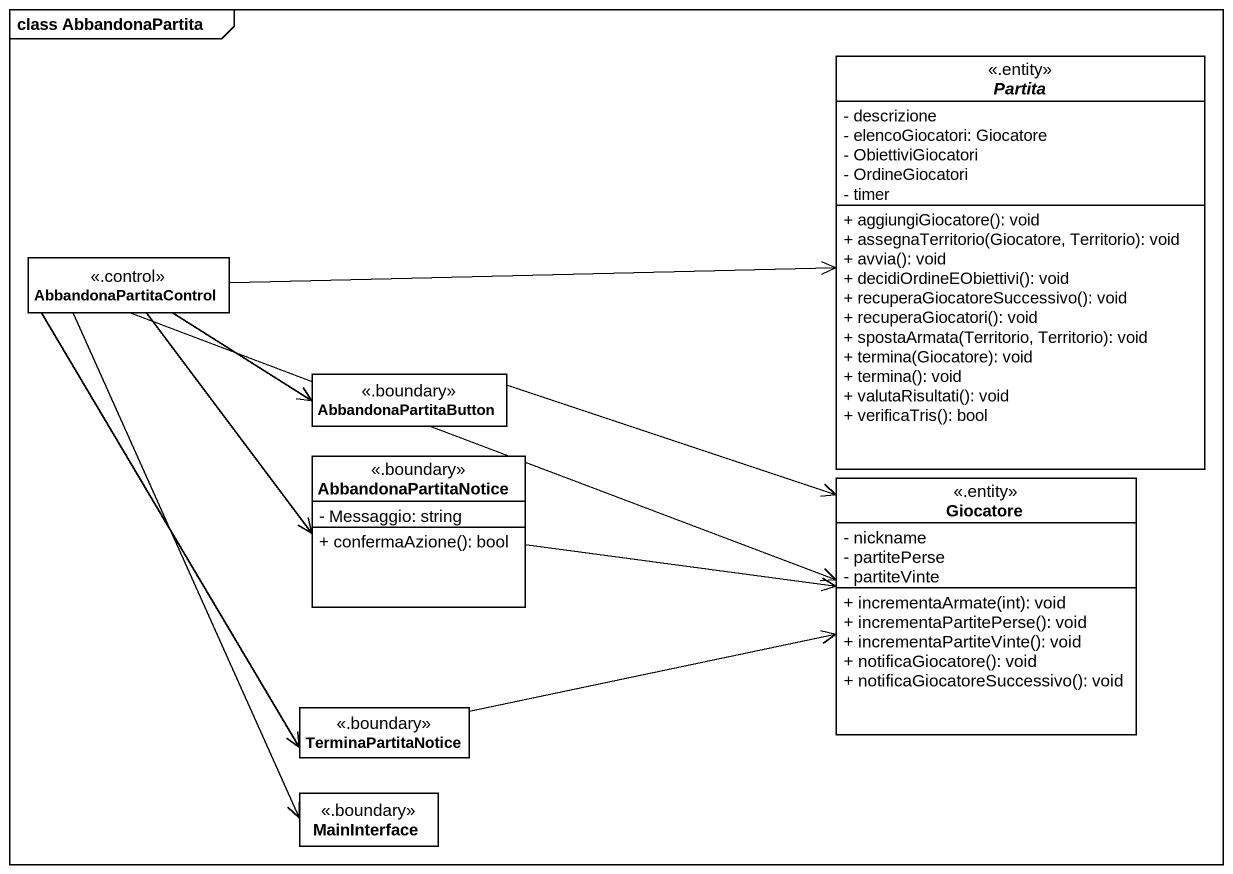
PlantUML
@startuml
mainframe class AbbandonaPartita
hide circle
hide empty members
skinparam classAttributeIconSize 0
abstract class Partita <<.entity>> {
  - descrizione
  - elencoGiocatori: Giocatore
  - ObiettiviGiocatori
  - OrdineGiocatori
  - timer
  + aggiungiGiocatore(): void
  + assegnaTerritorio(Giocatore, Territorio): void
  + avvia(): void
  + decidiOrdineEObiettivi(): void
  + recuperaGiocatoreSuccessivo(): void
  + recuperaGiocatori(): void
  + spostaArmata(Territorio, Territorio): void
  + termina(Giocatore): void
  + termina(): void
  + valutaRisultati(): void
  + verificaTris(): bool
}
class AbbandonaPartitaControl <<.control>>
class AbbandonaPartitaButton <<.boundary>>
class AbbandonaPartitaNotice <<.boundary>> {
  - Messaggio: string
  + confermaAzione(): bool
}
class Giocatore <<.entity>> {
  - nickname
  - partitePerse
  - partiteVinte
  + incrementaArmate(int): void
  + incrementaPartitePerse(): void
  + incrementaPartiteVinte(): void
  + notificaGiocatore(): void
  + notificaGiocatoreSuccessivo(): void
}
class TerminaPartitaNotice <<.boundary>>
class MainInterface <<.boundary>>
AbbandonaPartitaControl -right-> Partita
AbbandonaPartitaControl -right-> AbbandonaPartitaButton
AbbandonaPartitaControl --> AbbandonaPartitaNotice
AbbandonaPartitaControl -right-> Giocatore
AbbandonaPartitaControl --> TerminaPartitaNotice
AbbandonaPartitaControl --> MainInterface
AbbandonaPartitaButton -right-> Giocatore
AbbandonaPartitaNotice -right-> Giocatore
TerminaPartitaNotice -right-> Giocatore
@enduml
